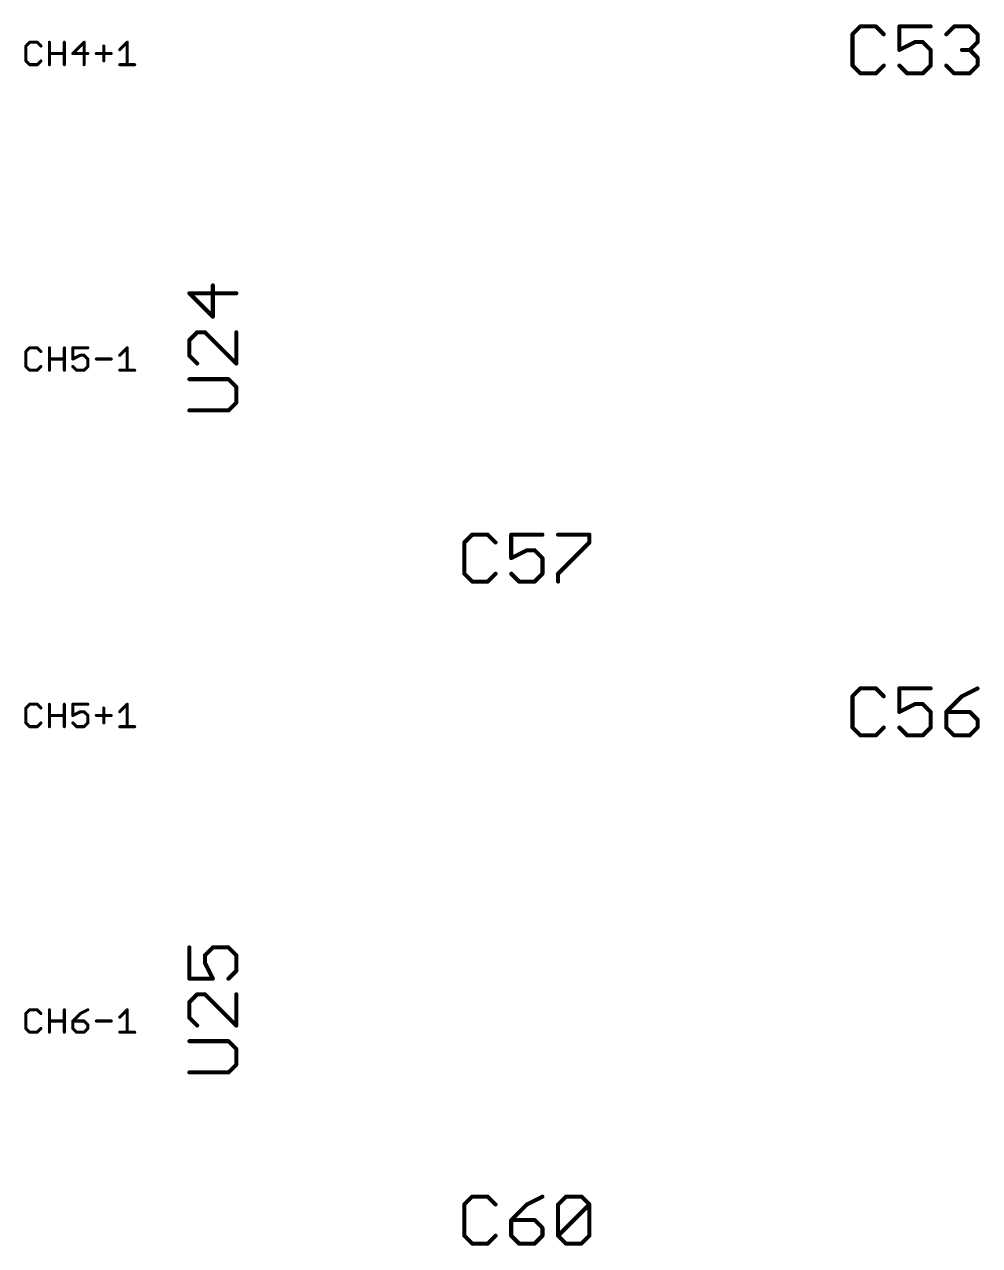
# Model space of a CAD drawing. Extents: x 0 to 11.2, y 0 to 11.2.
# Drawn here: x 8.546 to 9.484, y 2.756 to 3.955 of the extents above; entities that cross this region are included whole.
import ezdxf

# ---------------------------------------------------------------- set-up
doc = ezdxf.new("R2010")
doc.units = 0
doc.layers.add('25', color=253, linetype='CONTINUOUS')

msp = doc.modelspace()

# ---------------------------------------------------------------- linework, layer by layer
at = {"layer": '25'}
for points, const_width in [([(9.366673, 3.953039), (9.359, 3.945366)], 0.004), ([(9.359, 3.945366), (9.359, 3.914673)], 0.004), ([(9.38202, 3.953039), (9.366673, 3.953039)], 0.004), ([(9.389693, 3.945366), (9.38202, 3.953039)], 0.004), ([(9.435732, 3.953039), (9.405039, 3.953039)], 0.004), ([(9.405039, 3.953039), (9.405039, 3.93002)], 0.004), ([(9.451078, 3.945366), (9.458752, 3.953039)], 0.004), ([(9.458752, 3.953039), (9.474098, 3.953039)], 0.004), ([(9.474098, 3.953039), (9.481771, 3.945366)], 0.004), ([(9.481771, 3.945366), (9.481771, 3.937693)], 0.004), ([(8.55117, 3.937519), (8.5475, 3.933849)], 0.003), ([(8.5475, 3.933849), (8.5475, 3.91917)], 0.003), ([(8.558509, 3.937519), (8.55117, 3.937519)], 0.003), ([(8.562179, 3.933849), (8.558509, 3.937519)], 0.003), ([(8.57052, 3.9155), (8.57052, 3.937519)], 0.003), ([(8.585199, 3.937519), (8.585199, 3.9155)], 0.003), ([(8.604548, 3.937519), (8.593539, 3.926509)], 0.003), ([(8.604548, 3.9155), (8.604548, 3.937519)], 0.003), ([(8.623898, 3.933849), (8.623898, 3.91917)], 0.003), ([(8.639578, 3.930179), (8.646918, 3.937519)], 0.003), ([(8.646918, 3.937519), (8.646918, 3.9155)], 0.003), ([(9.405039, 3.93002), (9.420386, 3.937693)], 0.004), ([(9.420386, 3.937693), (9.428059, 3.937693)], 0.004), ([(9.428059, 3.937693), (9.435732, 3.93002)], 0.004), ([(9.481771, 3.937693), (9.474098, 3.93002)], 0.004), ([(8.57052, 3.926509), (8.585199, 3.926509)], 0.003), ([(8.593539, 3.926509), (8.608218, 3.926509)], 0.003), ([(8.616559, 3.926509), (8.631238, 3.926509)], 0.003), ([(9.435732, 3.93002), (9.435732, 3.914673)], 0.004), ([(9.474098, 3.93002), (9.466425, 3.93002)], 0.004), ([(9.474098, 3.93002), (9.481771, 3.922346)], 0.004), ([(9.481771, 3.922346), (9.481771, 3.914673)], 0.004), ([(8.5475, 3.91917), (8.55117, 3.9155)], 0.003), ([(8.55117, 3.9155), (8.558509, 3.9155)], 0.003), ([(8.558509, 3.9155), (8.562179, 3.91917)], 0.003), ([(8.639578, 3.9155), (8.654257, 3.9155)], 0.003), ([(9.359, 3.914673), (9.366673, 3.907)], 0.004), ([(9.366673, 3.907), (9.38202, 3.907)], 0.004), ([(9.38202, 3.907), (9.389693, 3.914673)], 0.004), ([(9.412712, 3.907), (9.405039, 3.914673)], 0.004), ([(9.428059, 3.907), (9.412712, 3.907)], 0.004), ([(9.435732, 3.914673), (9.428059, 3.907)], 0.004), ([(9.458752, 3.907), (9.451078, 3.914673)], 0.004), ([(9.474098, 3.907), (9.458752, 3.907)], 0.004), ([(9.481771, 3.914673), (9.474098, 3.907)], 0.004), ([(8.754, 3.691098), (8.707961, 3.691098)], 0.004), ([(8.707961, 3.691098), (8.73098, 3.668078)], 0.004), ([(8.73098, 3.668078), (8.73098, 3.698771)], 0.004), ([(8.715634, 3.652732), (8.707961, 3.645059)], 0.004), ([(8.707961, 3.645059), (8.707961, 3.629712)], 0.004), ([(8.723307, 3.652732), (8.715634, 3.652732)], 0.004), ([(8.754, 3.622039), (8.723307, 3.652732)], 0.004), ([(8.754, 3.652732), (8.754, 3.622039)], 0.004), ([(8.55117, 3.637519), (8.5475, 3.633849)], 0.003), ([(8.5475, 3.633849), (8.5475, 3.61917)], 0.003), ([(8.558509, 3.637519), (8.55117, 3.637519)], 0.003), ([(8.562179, 3.633849), (8.558509, 3.637519)], 0.003), ([(8.57052, 3.6155), (8.57052, 3.637519)], 0.003), ([(8.585199, 3.637519), (8.585199, 3.6155)], 0.003), ([(8.608218, 3.637519), (8.593539, 3.637519)], 0.003), ([(8.593539, 3.637519), (8.593539, 3.626509)], 0.003), ([(8.639578, 3.630179), (8.646918, 3.637519)], 0.003), ([(8.646918, 3.637519), (8.646918, 3.6155)], 0.003), ([(8.57052, 3.626509), (8.585199, 3.626509)], 0.003), ([(8.593539, 3.626509), (8.600879, 3.630179)], 0.003), ([(8.600879, 3.630179), (8.604548, 3.630179)], 0.003), ([(8.604548, 3.630179), (8.608218, 3.626509)], 0.003), ([(8.608218, 3.626509), (8.608218, 3.61917)], 0.003), ([(8.616559, 3.626509), (8.631238, 3.626509)], 0.003), ([(8.707961, 3.629712), (8.715634, 3.622039)], 0.004), ([(8.5475, 3.61917), (8.55117, 3.6155)], 0.003), ([(8.55117, 3.6155), (8.558509, 3.6155)], 0.003), ([(8.558509, 3.6155), (8.562179, 3.61917)], 0.003), ([(8.597209, 3.6155), (8.593539, 3.61917)], 0.003), ([(8.604548, 3.6155), (8.597209, 3.6155)], 0.003), ([(8.608218, 3.61917), (8.604548, 3.6155)], 0.003), ([(8.639578, 3.6155), (8.654257, 3.6155)], 0.003), ([(8.746327, 3.606693), (8.707961, 3.606693)], 0.004), ([(8.754, 3.59902), (8.746327, 3.606693)], 0.004), ([(8.754, 3.583673), (8.754, 3.59902)], 0.004), ([(8.746327, 3.576), (8.754, 3.583673)], 0.004), ([(8.707961, 3.576), (8.746327, 3.576)], 0.004), ([(8.985555, 3.454039), (8.977882, 3.446366)], 0.004), ([(9.000902, 3.454039), (8.985555, 3.454039)], 0.004), ([(9.008575, 3.446366), (9.000902, 3.454039)], 0.004), ([(9.054614, 3.454039), (9.023921, 3.454039)], 0.004), ([(9.023921, 3.454039), (9.023921, 3.43102)], 0.004), ([(9.069961, 3.454039), (9.100653, 3.454039)], 0.004), ([(9.100653, 3.454039), (9.100653, 3.446366)], 0.004), ([(8.977882, 3.446366), (8.977882, 3.415673)], 0.004), ([(9.100653, 3.446366), (9.069961, 3.415673)], 0.004), ([(9.023921, 3.43102), (9.039268, 3.438693)], 0.004), ([(9.039268, 3.438693), (9.046941, 3.438693)], 0.004), ([(9.046941, 3.438693), (9.054614, 3.43102)], 0.004), ([(9.054614, 3.43102), (9.054614, 3.415673)], 0.004), ([(8.977882, 3.415673), (8.985555, 3.408)], 0.004), ([(9.000902, 3.408), (9.008575, 3.415673)], 0.004), ([(9.031594, 3.408), (9.023921, 3.415673)], 0.004), ([(9.054614, 3.415673), (9.046941, 3.408)], 0.004), ([(9.069961, 3.415673), (9.069961, 3.408)], 0.004), ([(8.985555, 3.408), (9.000902, 3.408)], 0.004), ([(9.046941, 3.408), (9.031594, 3.408)], 0.004), ([(9.366673, 3.303039), (9.359, 3.295366)], 0.004), ([(9.359, 3.295366), (9.359, 3.264673)], 0.004), ([(9.38202, 3.303039), (9.366673, 3.303039)], 0.004), ([(9.389693, 3.295366), (9.38202, 3.303039)], 0.004), ([(9.435732, 3.303039), (9.405039, 3.303039)], 0.004), ([(9.405039, 3.303039), (9.405039, 3.28002)], 0.004), ([(9.466425, 3.295366), (9.451078, 3.28002)], 0.004), ([(9.481771, 3.303039), (9.466425, 3.295366)], 0.004), ([(8.55117, 3.287519), (8.5475, 3.283849)], 0.003), ([(8.558509, 3.287519), (8.55117, 3.287519)], 0.003), ([(8.562179, 3.283849), (8.558509, 3.287519)], 0.003), ([(8.57052, 3.2655), (8.57052, 3.287519)], 0.003), ([(8.585199, 3.287519), (8.585199, 3.2655)], 0.003), ([(8.608218, 3.287519), (8.593539, 3.287519)], 0.003), ([(8.593539, 3.287519), (8.593539, 3.276509)], 0.003), ([(8.639578, 3.280179), (8.646918, 3.287519)], 0.003), ([(8.646918, 3.287519), (8.646918, 3.2655)], 0.003), ([(9.405039, 3.28002), (9.420386, 3.287693)], 0.004), ([(9.420386, 3.287693), (9.428059, 3.287693)], 0.004), ([(9.428059, 3.287693), (9.435732, 3.28002)], 0.004), ([(8.5475, 3.283849), (8.5475, 3.26917)], 0.003), ([(8.57052, 3.276509), (8.585199, 3.276509)], 0.003), ([(8.593539, 3.276509), (8.600879, 3.280179)], 0.003), ([(8.600879, 3.280179), (8.604548, 3.280179)], 0.003), ([(8.604548, 3.280179), (8.608218, 3.276509)], 0.003), ([(8.608218, 3.276509), (8.608218, 3.26917)], 0.003), ([(8.616559, 3.276509), (8.631238, 3.276509)], 0.003), ([(8.623898, 3.283849), (8.623898, 3.26917)], 0.003), ([(9.435732, 3.28002), (9.435732, 3.264673)], 0.004), ([(9.451078, 3.28002), (9.451078, 3.264673)], 0.004), ([(9.474098, 3.28002), (9.451078, 3.28002)], 0.004), ([(9.481771, 3.272346), (9.474098, 3.28002)], 0.004), ([(9.481771, 3.264673), (9.481771, 3.272346)], 0.004), ([(8.5475, 3.26917), (8.55117, 3.2655)], 0.003), ([(8.55117, 3.2655), (8.558509, 3.2655)], 0.003), ([(8.558509, 3.2655), (8.562179, 3.26917)], 0.003), ([(8.597209, 3.2655), (8.593539, 3.26917)], 0.003), ([(8.604548, 3.2655), (8.597209, 3.2655)], 0.003), ([(8.608218, 3.26917), (8.604548, 3.2655)], 0.003), ([(8.639578, 3.2655), (8.654257, 3.2655)], 0.003), ([(9.359, 3.264673), (9.366673, 3.257)], 0.004), ([(9.38202, 3.257), (9.389693, 3.264673)], 0.004), ([(9.412712, 3.257), (9.405039, 3.264673)], 0.004), ([(9.435732, 3.264673), (9.428059, 3.257)], 0.004), ([(9.451078, 3.264673), (9.458752, 3.257)], 0.004), ([(9.474098, 3.257), (9.481771, 3.264673)], 0.004), ([(9.366673, 3.257), (9.38202, 3.257)], 0.004), ([(9.428059, 3.257), (9.412712, 3.257)], 0.004), ([(9.458752, 3.257), (9.474098, 3.257)], 0.004), ([(8.707961, 3.048771), (8.707961, 3.018078)], 0.004), ([(8.723307, 3.041098), (8.73098, 3.048771)], 0.004), ([(8.73098, 3.048771), (8.746327, 3.048771)], 0.004), ([(8.746327, 3.048771), (8.754, 3.041098)], 0.004), ([(8.723307, 3.033425), (8.723307, 3.041098)], 0.004), ([(8.73098, 3.018078), (8.723307, 3.033425)], 0.004), ([(8.754, 3.041098), (8.754, 3.025752)], 0.004), ([(8.754, 3.025752), (8.746327, 3.018078)], 0.004), ([(8.707961, 3.018078), (8.73098, 3.018078)], 0.004), ([(8.715634, 3.002732), (8.707961, 2.995059)], 0.004), ([(8.723307, 3.002732), (8.715634, 3.002732)], 0.004), ([(8.754, 2.972039), (8.723307, 3.002732)], 0.004), ([(8.754, 3.002732), (8.754, 2.972039)], 0.004), ([(8.55117, 2.987519), (8.5475, 2.983849)], 0.003), ([(8.558509, 2.987519), (8.55117, 2.987519)], 0.003), ([(8.562179, 2.983849), (8.558509, 2.987519)], 0.003), ([(8.57052, 2.9655), (8.57052, 2.987519)], 0.003), ([(8.585199, 2.987519), (8.585199, 2.9655)], 0.003), ([(8.608218, 2.987519), (8.600879, 2.983849)], 0.003), ([(8.639578, 2.980179), (8.646918, 2.987519)], 0.003), ([(8.646918, 2.987519), (8.646918, 2.9655)], 0.003), ([(8.707961, 2.995059), (8.707961, 2.979712)], 0.004), ([(8.5475, 2.983849), (8.5475, 2.96917)], 0.003), ([(8.57052, 2.976509), (8.585199, 2.976509)], 0.003), ([(8.600879, 2.983849), (8.593539, 2.976509)], 0.003), ([(8.593539, 2.976509), (8.593539, 2.96917)], 0.003), ([(8.604548, 2.976509), (8.593539, 2.976509)], 0.003), ([(8.608218, 2.97284), (8.604548, 2.976509)], 0.003), ([(8.608218, 2.96917), (8.608218, 2.97284)], 0.003), ([(8.616559, 2.976509), (8.631238, 2.976509)], 0.003), ([(8.707961, 2.979712), (8.715634, 2.972039)], 0.004), ([(8.5475, 2.96917), (8.55117, 2.9655)], 0.003), ([(8.55117, 2.9655), (8.558509, 2.9655)], 0.003), ([(8.558509, 2.9655), (8.562179, 2.96917)], 0.003), ([(8.593539, 2.96917), (8.597209, 2.9655)], 0.003), ([(8.597209, 2.9655), (8.604548, 2.9655)], 0.003), ([(8.604548, 2.9655), (8.608218, 2.96917)], 0.003), ([(8.639578, 2.9655), (8.654257, 2.9655)], 0.003), ([(8.746327, 2.956693), (8.707961, 2.956693)], 0.004), ([(8.754, 2.94902), (8.746327, 2.956693)], 0.004), ([(8.754, 2.933673), (8.754, 2.94902)], 0.004), ([(8.707961, 2.926), (8.746327, 2.926)], 0.004), ([(8.746327, 2.926), (8.754, 2.933673)], 0.004), ([(8.985555, 2.804039), (8.977882, 2.796366)], 0.004), ([(9.000902, 2.804039), (8.985555, 2.804039)], 0.004), ([(9.008575, 2.796366), (9.000902, 2.804039)], 0.004), ([(9.054614, 2.804039), (9.039268, 2.796366)], 0.004), ([(9.069961, 2.796366), (9.077634, 2.804039)], 0.004), ([(9.077634, 2.804039), (9.09298, 2.804039)], 0.004), ([(9.09298, 2.804039), (9.100653, 2.796366)], 0.004), ([(8.977882, 2.796366), (8.977882, 2.765673)], 0.004), ([(9.039268, 2.796366), (9.023921, 2.78102)], 0.004), ([(9.069961, 2.765673), (9.069961, 2.796366)], 0.004), ([(9.069961, 2.765673), (9.100653, 2.796366)], 0.004), ([(9.100653, 2.796366), (9.100653, 2.765673)], 0.004), ([(9.023921, 2.78102), (9.023921, 2.765673)], 0.004), ([(9.046941, 2.78102), (9.023921, 2.78102)], 0.004), ([(9.054614, 2.773346), (9.046941, 2.78102)], 0.004), ([(9.054614, 2.765673), (9.054614, 2.773346)], 0.004), ([(8.977882, 2.765673), (8.985555, 2.758)], 0.004), ([(8.985555, 2.758), (9.000902, 2.758)], 0.004), ([(9.000902, 2.758), (9.008575, 2.765673)], 0.004), ([(9.023921, 2.765673), (9.031594, 2.758)], 0.004), ([(9.031594, 2.758), (9.046941, 2.758)], 0.004), ([(9.046941, 2.758), (9.054614, 2.765673)], 0.004), ([(9.077634, 2.758), (9.069961, 2.765673)], 0.004), ([(9.09298, 2.758), (9.077634, 2.758)], 0.004), ([(9.100653, 2.765673), (9.09298, 2.758)], 0.004)]:
    msp.add_lwpolyline(points, dxfattribs=dict(at, const_width=const_width))
for points, const_width in [([(9.36, 3.945366, 1), (9.358, 3.945366)], 0.002), ([(9.358293, 3.946073, 1), (9.359707, 3.944659)], 0.002), ([(9.366673, 3.954039, 1), (9.366673, 3.952039)], 0.002), ([(9.36738, 3.952332, 1), (9.365966, 3.953746)], 0.002), ([(9.382727, 3.953746, 1), (9.381312, 3.952332)], 0.002), ([(9.38202, 3.952039, 1), (9.38202, 3.954039)], 0.002), ([(9.388986, 3.944659, 1), (9.3904, 3.946073)], 0.002), ([(9.405039, 3.954039, 1), (9.405039, 3.952039)], 0.002), ([(9.406039, 3.953039, 1), (9.404039, 3.953039)], 0.002), ([(9.435732, 3.952039, 1), (9.435732, 3.954039)], 0.002), ([(9.450371, 3.946073, 1), (9.451786, 3.944659)], 0.002), ([(9.458752, 3.954039, 1), (9.458752, 3.952039)], 0.002), ([(9.459459, 3.952332, 1), (9.458044, 3.953746)], 0.002), ([(9.474805, 3.953746, 1), (9.473391, 3.952332)], 0.002), ([(9.474098, 3.952039, 1), (9.474098, 3.954039)], 0.002), ([(9.482771, 3.945366, 1), (9.480771, 3.945366)], 0.002), ([(9.481064, 3.944659, 1), (9.482478, 3.946073)], 0.002), ([(8.54825, 3.933849, 1), (8.54675, 3.933849)], 0.0015), ([(8.54697, 3.934379, 1), (8.54803, 3.933319)], 0.0015), ([(8.55117, 3.938269, 1), (8.55117, 3.936769)], 0.0015), ([(8.5517, 3.936988, 1), (8.550639, 3.938049)], 0.0015), ([(8.55904, 3.938049, 1), (8.557979, 3.936988)], 0.0015), ([(8.558509, 3.936769, 1), (8.558509, 3.938269)], 0.0015), ([(8.561649, 3.933319, 1), (8.562709, 3.934379)], 0.0015), ([(8.57127, 3.937519, 1), (8.56977, 3.937519)], 0.0015), ([(8.585949, 3.937519, 1), (8.584449, 3.937519)], 0.0015), ([(8.605298, 3.937519, 1), (8.603798, 3.937519)], 0.0015), ([(8.605079, 3.936988, 1), (8.604018, 3.938049)], 0.0015), ([(8.624648, 3.933849, 1), (8.623148, 3.933849)], 0.0015), ([(8.647668, 3.937519, 1), (8.646168, 3.937519)], 0.0015), ([(8.647448, 3.936988, 1), (8.646387, 3.938049)], 0.0015), ([(9.420386, 3.938693, 1), (9.420386, 3.936693)], 0.002), ([(9.420833, 3.936798, 1), (9.419938, 3.938587)], 0.002), ([(9.428766, 3.9384, 1), (9.427352, 3.936986)], 0.002), ([(9.428059, 3.936693, 1), (9.428059, 3.938693)], 0.002), ([(9.480771, 3.937693, 1), (9.482771, 3.937693)], 0.002), ([(9.482478, 3.936986, 1), (9.481064, 3.9384)], 0.002), ([(8.57052, 3.927259, 1), (8.57052, 3.925759)], 0.0015), ([(8.585199, 3.925759, 1), (8.585199, 3.927259)], 0.0015), ([(8.593539, 3.927259, 1), (8.593539, 3.925759)], 0.0015), ([(8.593009, 3.92704, 1), (8.594069, 3.925979)], 0.0015), ([(8.608218, 3.925759, 1), (8.608218, 3.927259)], 0.0015), ([(8.616559, 3.927259, 1), (8.616559, 3.925759)], 0.0015), ([(8.631238, 3.925759, 1), (8.631238, 3.927259)], 0.0015), ([(8.639048, 3.930709, 1), (8.640109, 3.929649)], 0.0015), ([(9.404592, 3.930914, 1), (9.405486, 3.929125)], 0.002), ([(9.404039, 3.93002, 1), (9.406039, 3.93002)], 0.002), ([(9.436732, 3.93002, 1), (9.434732, 3.93002)], 0.002), ([(9.435025, 3.929312, 1), (9.436439, 3.930727)], 0.002), ([(9.466425, 3.93102, 1), (9.466425, 3.92902)], 0.002), ([(9.474805, 3.930727, 1), (9.473391, 3.929312)], 0.002), ([(9.473391, 3.930727, 1), (9.474805, 3.929312)], 0.002), ([(9.474098, 3.92902, 1), (9.474098, 3.93102)], 0.002), ([(9.482771, 3.922346, 1), (9.480771, 3.922346)], 0.002), ([(9.481064, 3.921639, 1), (9.482478, 3.923053)], 0.002), ([(8.54803, 3.9197, 1), (8.54697, 3.918639)], 0.0015), ([(8.54675, 3.91917, 1), (8.54825, 3.91917)], 0.0015), ([(8.55117, 3.91625, 1), (8.55117, 3.91475)], 0.0015), ([(8.550639, 3.91497, 1), (8.5517, 3.91603)], 0.0015), ([(8.557979, 3.91603, 1), (8.55904, 3.91497)], 0.0015), ([(8.558509, 3.91475, 1), (8.558509, 3.91625)], 0.0015), ([(8.562709, 3.918639, 1), (8.561649, 3.9197)], 0.0015), ([(8.56977, 3.9155, 1), (8.57127, 3.9155)], 0.0015), ([(8.584449, 3.9155, 1), (8.585949, 3.9155)], 0.0015), ([(8.603798, 3.9155, 1), (8.605298, 3.9155)], 0.0015), ([(8.623148, 3.91917, 1), (8.624648, 3.91917)], 0.0015), ([(8.639578, 3.91625, 1), (8.639578, 3.91475)], 0.0015), ([(8.646168, 3.9155, 1), (8.647668, 3.9155)], 0.0015), ([(8.654257, 3.91475, 1), (8.654257, 3.91625)], 0.0015), ([(9.359707, 3.91538, 1), (9.358293, 3.913966)], 0.002), ([(9.358, 3.914673, 1), (9.36, 3.914673)], 0.002), ([(9.366673, 3.908, 1), (9.366673, 3.906)], 0.002), ([(9.38202, 3.906, 1), (9.38202, 3.908)], 0.002), ([(9.3904, 3.913966, 1), (9.388986, 3.91538)], 0.002), ([(9.405746, 3.91538, 1), (9.404332, 3.913966)], 0.002), ([(9.412712, 3.908, 1), (9.412712, 3.906)], 0.002), ([(9.428059, 3.906, 1), (9.428059, 3.908)], 0.002), ([(9.434732, 3.914673, 1), (9.436732, 3.914673)], 0.002), ([(9.436439, 3.913966, 1), (9.435025, 3.91538)], 0.002), ([(9.451786, 3.91538, 1), (9.450371, 3.913966)], 0.002), ([(9.458752, 3.908, 1), (9.458752, 3.906)], 0.002), ([(9.474098, 3.906, 1), (9.474098, 3.908)], 0.002), ([(9.480771, 3.914673, 1), (9.482771, 3.914673)], 0.002), ([(9.482478, 3.913966, 1), (9.481064, 3.91538)], 0.002), ([(9.365966, 3.906293, 1), (9.36738, 3.907707)], 0.002), ([(9.381312, 3.907707, 1), (9.382727, 3.906293)], 0.002), ([(9.412005, 3.906293, 1), (9.413419, 3.907707)], 0.002), ([(9.427352, 3.907707, 1), (9.428766, 3.906293)], 0.002), ([(9.458044, 3.906293, 1), (9.459459, 3.907707)], 0.002), ([(9.473391, 3.907707, 1), (9.474805, 3.906293)], 0.002), ([(8.707961, 3.692098, 1), (8.707961, 3.690098)], 0.002), ([(8.708668, 3.691805, 1), (8.707254, 3.690391)], 0.002), ([(8.73198, 3.698771, 1), (8.72998, 3.698771)], 0.002), ([(8.754, 3.690098, 1), (8.754, 3.692098)], 0.002), ([(8.72998, 3.668078, 1), (8.73198, 3.668078)], 0.002), ([(8.730273, 3.667371, 1), (8.731688, 3.668786)], 0.002), ([(8.708961, 3.645059, 1), (8.706961, 3.645059)], 0.002), ([(8.707254, 3.645766, 1), (8.708668, 3.644352)], 0.002), ([(8.715634, 3.653732, 1), (8.715634, 3.651732)], 0.002), ([(8.716341, 3.652025, 1), (8.714927, 3.653439)], 0.002), ([(8.724014, 3.653439, 1), (8.7226, 3.652025)], 0.002), ([(8.723307, 3.651732, 1), (8.723307, 3.653732)], 0.002), ([(8.755, 3.652732, 1), (8.753, 3.652732)], 0.002), ([(8.54825, 3.633849, 1), (8.54675, 3.633849)], 0.0015), ([(8.54697, 3.634379, 1), (8.54803, 3.633319)], 0.0015), ([(8.55117, 3.638269, 1), (8.55117, 3.636769)], 0.0015), ([(8.5517, 3.636988, 1), (8.550639, 3.638049)], 0.0015), ([(8.55904, 3.638049, 1), (8.557979, 3.636988)], 0.0015), ([(8.558509, 3.636769, 1), (8.558509, 3.638269)], 0.0015), ([(8.561649, 3.633319, 1), (8.562709, 3.634379)], 0.0015), ([(8.57127, 3.637519, 1), (8.56977, 3.637519)], 0.0015), ([(8.585949, 3.637519, 1), (8.584449, 3.637519)], 0.0015), ([(8.593539, 3.638269, 1), (8.593539, 3.636769)], 0.0015), ([(8.594289, 3.637519, 1), (8.592789, 3.637519)], 0.0015), ([(8.608218, 3.636769, 1), (8.608218, 3.638269)], 0.0015), ([(8.647668, 3.637519, 1), (8.646168, 3.637519)], 0.0015), ([(8.647448, 3.636988, 1), (8.646387, 3.638049)], 0.0015), ([(8.57052, 3.627259, 1), (8.57052, 3.625759)], 0.0015), ([(8.585199, 3.625759, 1), (8.585199, 3.627259)], 0.0015), ([(8.592789, 3.626509, 1), (8.594289, 3.626509)], 0.0015), ([(8.593204, 3.62718, 1), (8.593875, 3.625839)], 0.0015), ([(8.600879, 3.630929, 1), (8.600879, 3.629429)], 0.0015), ([(8.601214, 3.629508, 1), (8.600543, 3.63085)], 0.0015), ([(8.605079, 3.630709, 1), (8.604018, 3.629649)], 0.0015), ([(8.604548, 3.629429, 1), (8.604548, 3.630929)], 0.0015), ([(8.608968, 3.626509, 1), (8.607468, 3.626509)], 0.0015), ([(8.607688, 3.625979, 1), (8.608749, 3.62704)], 0.0015), ([(8.616559, 3.627259, 1), (8.616559, 3.625759)], 0.0015), ([(8.631238, 3.625759, 1), (8.631238, 3.627259)], 0.0015), ([(8.639048, 3.630709, 1), (8.640109, 3.629649)], 0.0015), ([(8.708668, 3.630419, 1), (8.707254, 3.629005)], 0.002), ([(8.706961, 3.629712, 1), (8.708961, 3.629712)], 0.002), ([(8.714927, 3.621332, 1), (8.716341, 3.622746)], 0.002), ([(8.753, 3.622039, 1), (8.755, 3.622039)], 0.002), ([(8.753293, 3.621332, 1), (8.754707, 3.622746)], 0.002), ([(8.54803, 3.6197, 1), (8.54697, 3.618639)], 0.0015), ([(8.54675, 3.61917, 1), (8.54825, 3.61917)], 0.0015), ([(8.55117, 3.61625, 1), (8.55117, 3.61475)], 0.0015), ([(8.550639, 3.61497, 1), (8.5517, 3.61603)], 0.0015), ([(8.557979, 3.61603, 1), (8.55904, 3.61497)], 0.0015), ([(8.558509, 3.61475, 1), (8.558509, 3.61625)], 0.0015), ([(8.562709, 3.618639, 1), (8.561649, 3.6197)], 0.0015), ([(8.56977, 3.6155, 1), (8.57127, 3.6155)], 0.0015), ([(8.584449, 3.6155, 1), (8.585949, 3.6155)], 0.0015), ([(8.594069, 3.6197, 1), (8.593009, 3.618639)], 0.0015), ([(8.597209, 3.61625, 1), (8.597209, 3.61475)], 0.0015), ([(8.596679, 3.61497, 1), (8.597739, 3.61603)], 0.0015), ([(8.604018, 3.61603, 1), (8.605079, 3.61497)], 0.0015), ([(8.604548, 3.61475, 1), (8.604548, 3.61625)], 0.0015), ([(8.607468, 3.61917, 1), (8.608968, 3.61917)], 0.0015), ([(8.608749, 3.618639, 1), (8.607688, 3.6197)], 0.0015), ([(8.639578, 3.61625, 1), (8.639578, 3.61475)], 0.0015), ([(8.646168, 3.6155, 1), (8.647668, 3.6155)], 0.0015), ([(8.654257, 3.61475, 1), (8.654257, 3.61625)], 0.0015), ([(8.707961, 3.607693, 1), (8.707961, 3.605693)], 0.002), ([(8.747034, 3.6074, 1), (8.74562, 3.605986)], 0.002), ([(8.746327, 3.605693, 1), (8.746327, 3.607693)], 0.002), ([(8.755, 3.59902, 1), (8.753, 3.59902)], 0.002), ([(8.753293, 3.598312, 1), (8.754707, 3.599727)], 0.002), ([(8.754707, 3.582966, 1), (8.753293, 3.58438)], 0.002), ([(8.707961, 3.577, 1), (8.707961, 3.575)], 0.002), ([(8.74562, 3.576707, 1), (8.747034, 3.575293)], 0.002), ([(8.746327, 3.575, 1), (8.746327, 3.577)], 0.002), ([(8.753, 3.583673, 1), (8.755, 3.583673)], 0.002), ([(8.985555, 3.455039, 1), (8.985555, 3.453039)], 0.002), ([(8.986262, 3.453332, 1), (8.984848, 3.454746)], 0.002), ([(9.001609, 3.454746, 1), (9.000194, 3.453332)], 0.002), ([(9.000902, 3.453039, 1), (9.000902, 3.455039)], 0.002), ([(9.023921, 3.455039, 1), (9.023921, 3.453039)], 0.002), ([(9.024921, 3.454039, 1), (9.022921, 3.454039)], 0.002), ([(9.054614, 3.453039, 1), (9.054614, 3.455039)], 0.002), ([(9.069961, 3.455039, 1), (9.069961, 3.453039)], 0.002), ([(9.101653, 3.454039, 1), (9.099653, 3.454039)], 0.002), ([(9.100653, 3.453039, 1), (9.100653, 3.455039)], 0.002), ([(8.978882, 3.446366, 1), (8.976882, 3.446366)], 0.002), ([(8.977175, 3.447073, 1), (8.978589, 3.445659)], 0.002), ([(9.007868, 3.445659, 1), (9.009282, 3.447073)], 0.002), ([(9.099653, 3.446366, 1), (9.101653, 3.446366)], 0.002), ([(9.10136, 3.445659, 1), (9.099946, 3.447073)], 0.002), ([(9.023474, 3.431914, 1), (9.024368, 3.430125)], 0.002), ([(9.022921, 3.43102, 1), (9.024921, 3.43102)], 0.002), ([(9.039268, 3.439693, 1), (9.039268, 3.437693)], 0.002), ([(9.039715, 3.437798, 1), (9.03882, 3.439587)], 0.002), ([(9.047648, 3.4394, 1), (9.046234, 3.437986)], 0.002), ([(9.046941, 3.437693, 1), (9.046941, 3.439693)], 0.002), ([(9.055614, 3.43102, 1), (9.053614, 3.43102)], 0.002), ([(9.053907, 3.430312, 1), (9.055321, 3.431727)], 0.002), ([(8.978589, 3.41638, 1), (8.977175, 3.414966)], 0.002), ([(9.009282, 3.414966, 1), (9.007868, 3.41638)], 0.002), ([(9.024628, 3.41638, 1), (9.023214, 3.414966)], 0.002), ([(9.055321, 3.414966, 1), (9.053907, 3.41638)], 0.002), ([(9.069253, 3.41638, 1), (9.070668, 3.414966)], 0.002), ([(9.070961, 3.415673, 1), (9.068961, 3.415673)], 0.002), ([(8.976882, 3.415673, 1), (8.978882, 3.415673)], 0.002), ([(8.985555, 3.409, 1), (8.985555, 3.407)], 0.002), ([(8.984848, 3.407293, 1), (8.986262, 3.408707)], 0.002), ([(9.000194, 3.408707, 1), (9.001609, 3.407293)], 0.002), ([(9.000902, 3.407, 1), (9.000902, 3.409)], 0.002), ([(9.031594, 3.409, 1), (9.031594, 3.407)], 0.002), ([(9.030887, 3.407293, 1), (9.032301, 3.408707)], 0.002), ([(9.046234, 3.408707, 1), (9.047648, 3.407293)], 0.002), ([(9.046941, 3.407, 1), (9.046941, 3.409)], 0.002), ([(9.053614, 3.415673, 1), (9.055614, 3.415673)], 0.002), ([(9.068961, 3.408, 1), (9.070961, 3.408)], 0.002), ([(9.36, 3.295366, 1), (9.358, 3.295366)], 0.002), ([(9.366673, 3.304039, 1), (9.366673, 3.302039)], 0.002), ([(9.36738, 3.302332, 1), (9.365966, 3.303746)], 0.002), ([(9.382727, 3.303746, 1), (9.381312, 3.302332)], 0.002), ([(9.38202, 3.302039, 1), (9.38202, 3.304039)], 0.002), ([(9.405039, 3.304039, 1), (9.405039, 3.302039)], 0.002), ([(9.406039, 3.303039, 1), (9.404039, 3.303039)], 0.002), ([(9.435732, 3.302039, 1), (9.435732, 3.304039)], 0.002), ([(9.467132, 3.294659, 1), (9.465718, 3.296073)], 0.002), ([(9.482218, 3.302145, 1), (9.481324, 3.303934)], 0.002), ([(8.55117, 3.288269, 1), (8.55117, 3.286769)], 0.0015), ([(8.5517, 3.286988, 1), (8.550639, 3.288049)], 0.0015), ([(8.55904, 3.288049, 1), (8.557979, 3.286988)], 0.0015), ([(8.558509, 3.286769, 1), (8.558509, 3.288269)], 0.0015), ([(8.57127, 3.287519, 1), (8.56977, 3.287519)], 0.0015), ([(8.585949, 3.287519, 1), (8.584449, 3.287519)], 0.0015), ([(8.593539, 3.288269, 1), (8.593539, 3.286769)], 0.0015), ([(8.594289, 3.287519, 1), (8.592789, 3.287519)], 0.0015), ([(8.608218, 3.286769, 1), (8.608218, 3.288269)], 0.0015), ([(8.647668, 3.287519, 1), (8.646168, 3.287519)], 0.0015), ([(8.647448, 3.286988, 1), (8.646387, 3.288049)], 0.0015), ([(9.358293, 3.296073, 1), (9.359707, 3.294659)], 0.002), ([(9.388986, 3.294659, 1), (9.3904, 3.296073)], 0.002), ([(9.420386, 3.288693, 1), (9.420386, 3.286693)], 0.002), ([(9.420833, 3.286798, 1), (9.419938, 3.288587)], 0.002), ([(9.428766, 3.2884, 1), (9.427352, 3.286986)], 0.002), ([(9.428059, 3.286693, 1), (9.428059, 3.288693)], 0.002), ([(9.465978, 3.29626, 1), (9.466872, 3.294472)], 0.002), ([(8.54825, 3.283849, 1), (8.54675, 3.283849)], 0.0015), ([(8.54697, 3.284379, 1), (8.54803, 3.283319)], 0.0015), ([(8.561649, 3.283319, 1), (8.562709, 3.284379)], 0.0015), ([(8.57052, 3.277259, 1), (8.57052, 3.275759)], 0.0015), ([(8.585199, 3.275759, 1), (8.585199, 3.277259)], 0.0015), ([(8.592789, 3.276509, 1), (8.594289, 3.276509)], 0.0015), ([(8.593204, 3.27718, 1), (8.593875, 3.275839)], 0.0015), ([(8.600879, 3.280929, 1), (8.600879, 3.279429)], 0.0015), ([(8.601214, 3.279508, 1), (8.600543, 3.28085)], 0.0015), ([(8.605079, 3.280709, 1), (8.604018, 3.279649)], 0.0015), ([(8.604548, 3.279429, 1), (8.604548, 3.280929)], 0.0015), ([(8.608968, 3.276509, 1), (8.607468, 3.276509)], 0.0015), ([(8.607688, 3.275979, 1), (8.608749, 3.27704)], 0.0015), ([(8.616559, 3.277259, 1), (8.616559, 3.275759)], 0.0015), ([(8.624648, 3.283849, 1), (8.623148, 3.283849)], 0.0015), ([(8.631238, 3.275759, 1), (8.631238, 3.277259)], 0.0015), ([(8.639048, 3.280709, 1), (8.640109, 3.279649)], 0.0015), ([(9.404592, 3.280914, 1), (9.405486, 3.279125)], 0.002), ([(9.404039, 3.28002, 1), (9.406039, 3.28002)], 0.002), ([(9.436732, 3.28002, 1), (9.434732, 3.28002)], 0.002), ([(9.435025, 3.279312, 1), (9.436439, 3.280727)], 0.002), ([(9.452078, 3.28002, 1), (9.450078, 3.28002)], 0.002), ([(9.451078, 3.28102, 1), (9.451078, 3.27902)], 0.002), ([(9.450371, 3.280727, 1), (9.451786, 3.279312)], 0.002), ([(9.474805, 3.280727, 1), (9.473391, 3.279312)], 0.002), ([(9.474098, 3.27902, 1), (9.474098, 3.28102)], 0.002), ([(9.482771, 3.272346, 1), (9.480771, 3.272346)], 0.002), ([(9.481064, 3.271639, 1), (9.482478, 3.273053)], 0.002), ([(8.54803, 3.2697, 1), (8.54697, 3.268639)], 0.0015), ([(8.54675, 3.26917, 1), (8.54825, 3.26917)], 0.0015), ([(8.55117, 3.26625, 1), (8.55117, 3.26475)], 0.0015), ([(8.550639, 3.26497, 1), (8.5517, 3.26603)], 0.0015), ([(8.557979, 3.26603, 1), (8.55904, 3.26497)], 0.0015), ([(8.558509, 3.26475, 1), (8.558509, 3.26625)], 0.0015), ([(8.562709, 3.268639, 1), (8.561649, 3.2697)], 0.0015), ([(8.56977, 3.2655, 1), (8.57127, 3.2655)], 0.0015), ([(8.584449, 3.2655, 1), (8.585949, 3.2655)], 0.0015), ([(8.594069, 3.2697, 1), (8.593009, 3.268639)], 0.0015), ([(8.597209, 3.26625, 1), (8.597209, 3.26475)], 0.0015), ([(8.596679, 3.26497, 1), (8.597739, 3.26603)], 0.0015), ([(8.604018, 3.26603, 1), (8.605079, 3.26497)], 0.0015), ([(8.604548, 3.26475, 1), (8.604548, 3.26625)], 0.0015), ([(8.607468, 3.26917, 1), (8.608968, 3.26917)], 0.0015), ([(8.608749, 3.268639, 1), (8.607688, 3.2697)], 0.0015), ([(8.623148, 3.26917, 1), (8.624648, 3.26917)], 0.0015), ([(8.639578, 3.26625, 1), (8.639578, 3.26475)], 0.0015), ([(8.646168, 3.2655, 1), (8.647668, 3.2655)], 0.0015), ([(8.654257, 3.26475, 1), (8.654257, 3.26625)], 0.0015), ([(9.359707, 3.26538, 1), (9.358293, 3.263966)], 0.002), ([(9.358, 3.264673, 1), (9.36, 3.264673)], 0.002), ([(9.3904, 3.263966, 1), (9.388986, 3.26538)], 0.002), ([(9.405746, 3.26538, 1), (9.404332, 3.263966)], 0.002), ([(9.434732, 3.264673, 1), (9.436732, 3.264673)], 0.002), ([(9.436439, 3.263966, 1), (9.435025, 3.26538)], 0.002), ([(9.451786, 3.26538, 1), (9.450371, 3.263966)], 0.002), ([(9.450078, 3.264673, 1), (9.452078, 3.264673)], 0.002), ([(9.480771, 3.264673, 1), (9.482771, 3.264673)], 0.002), ([(9.482478, 3.263966, 1), (9.481064, 3.26538)], 0.002), ([(9.366673, 3.258, 1), (9.366673, 3.256)], 0.002), ([(9.365966, 3.256293, 1), (9.36738, 3.257707)], 0.002), ([(9.381312, 3.257707, 1), (9.382727, 3.256293)], 0.002), ([(9.38202, 3.256, 1), (9.38202, 3.258)], 0.002), ([(9.412712, 3.258, 1), (9.412712, 3.256)], 0.002), ([(9.412005, 3.256293, 1), (9.413419, 3.257707)], 0.002), ([(9.427352, 3.257707, 1), (9.428766, 3.256293)], 0.002), ([(9.428059, 3.256, 1), (9.428059, 3.258)], 0.002), ([(9.458752, 3.258, 1), (9.458752, 3.256)], 0.002), ([(9.458044, 3.256293, 1), (9.459459, 3.257707)], 0.002), ([(9.473391, 3.257707, 1), (9.474805, 3.256293)], 0.002), ([(9.474098, 3.256, 1), (9.474098, 3.258)], 0.002), ([(8.708961, 3.048771, 1), (8.706961, 3.048771)], 0.002), ([(8.73098, 3.049771, 1), (8.73098, 3.047771)], 0.002), ([(8.731688, 3.048064, 1), (8.730273, 3.049478)], 0.002), ([(8.747034, 3.049478, 1), (8.74562, 3.048064)], 0.002), ([(8.746327, 3.047771, 1), (8.746327, 3.049771)], 0.002), ([(8.724307, 3.041098, 1), (8.722307, 3.041098)], 0.002), ([(8.7226, 3.041805, 1), (8.724014, 3.040391)], 0.002), ([(8.722307, 3.033425, 1), (8.724307, 3.033425)], 0.002), ([(8.724202, 3.033872, 1), (8.722413, 3.032978)], 0.002), ([(8.755, 3.041098, 1), (8.753, 3.041098)], 0.002), ([(8.753293, 3.040391, 1), (8.754707, 3.041805)], 0.002), ([(8.753, 3.025752, 1), (8.755, 3.025752)], 0.002), ([(8.754707, 3.025044, 1), (8.753293, 3.026459)], 0.002), ([(8.707961, 3.019078, 1), (8.707961, 3.017078)], 0.002), ([(8.706961, 3.018078, 1), (8.708961, 3.018078)], 0.002), ([(8.730086, 3.017631, 1), (8.731875, 3.018526)], 0.002), ([(8.73098, 3.017078, 1), (8.73098, 3.019078)], 0.002), ([(8.74562, 3.018786, 1), (8.747034, 3.017371)], 0.002), ([(8.715634, 3.003732, 1), (8.715634, 3.001732)], 0.002), ([(8.716341, 3.002025, 1), (8.714927, 3.003439)], 0.002), ([(8.724014, 3.003439, 1), (8.7226, 3.002025)], 0.002), ([(8.723307, 3.001732, 1), (8.723307, 3.003732)], 0.002), ([(8.755, 3.002732, 1), (8.753, 3.002732)], 0.002), ([(8.55117, 2.988269, 1), (8.55117, 2.986769)], 0.0015), ([(8.5517, 2.986988, 1), (8.550639, 2.988049)], 0.0015), ([(8.55904, 2.988049, 1), (8.557979, 2.986988)], 0.0015), ([(8.558509, 2.986769, 1), (8.558509, 2.988269)], 0.0015), ([(8.57127, 2.987519, 1), (8.56977, 2.987519)], 0.0015), ([(8.585949, 2.987519, 1), (8.584449, 2.987519)], 0.0015), ([(8.608554, 2.986848, 1), (8.607883, 2.98819)], 0.0015), ([(8.647668, 2.987519, 1), (8.646168, 2.987519)], 0.0015), ([(8.647448, 2.986988, 1), (8.646387, 2.988049)], 0.0015), ([(8.708961, 2.995059, 1), (8.706961, 2.995059)], 0.002), ([(8.707254, 2.995766, 1), (8.708668, 2.994352)], 0.002), ([(8.54825, 2.983849, 1), (8.54675, 2.983849)], 0.0015), ([(8.54697, 2.984379, 1), (8.54803, 2.983319)], 0.0015), ([(8.561649, 2.983319, 1), (8.562709, 2.984379)], 0.0015), ([(8.57052, 2.977259, 1), (8.57052, 2.975759)], 0.0015), ([(8.585199, 2.975759, 1), (8.585199, 2.977259)], 0.0015), ([(8.594289, 2.976509, 1), (8.592789, 2.976509)], 0.0015), ([(8.593539, 2.977259, 1), (8.593539, 2.975759)], 0.0015), ([(8.593009, 2.97704, 1), (8.594069, 2.975979)], 0.0015), ([(8.600543, 2.98452, 1), (8.601214, 2.983178)], 0.0015), ([(8.601409, 2.983319, 1), (8.600348, 2.984379)], 0.0015), ([(8.605079, 2.97704, 1), (8.604018, 2.975979)], 0.0015), ([(8.604548, 2.975759, 1), (8.604548, 2.977259)], 0.0015), ([(8.608968, 2.97284, 1), (8.607468, 2.97284)], 0.0015), ([(8.607688, 2.972309, 1), (8.608749, 2.97337)], 0.0015), ([(8.616559, 2.977259, 1), (8.616559, 2.975759)], 0.0015), ([(8.631238, 2.975759, 1), (8.631238, 2.977259)], 0.0015), ([(8.639048, 2.980709, 1), (8.640109, 2.979649)], 0.0015), ([(8.708668, 2.980419, 1), (8.707254, 2.979005)], 0.002), ([(8.706961, 2.979712, 1), (8.708961, 2.979712)], 0.002), ([(8.714927, 2.971332, 1), (8.716341, 2.972746)], 0.002), ([(8.753293, 2.971332, 1), (8.754707, 2.972746)], 0.002), ([(8.54803, 2.9697, 1), (8.54697, 2.968639)], 0.0015), ([(8.54675, 2.96917, 1), (8.54825, 2.96917)], 0.0015), ([(8.55117, 2.96625, 1), (8.55117, 2.96475)], 0.0015), ([(8.550639, 2.96497, 1), (8.5517, 2.96603)], 0.0015), ([(8.557979, 2.96603, 1), (8.55904, 2.96497)], 0.0015), ([(8.558509, 2.96475, 1), (8.558509, 2.96625)], 0.0015), ([(8.562709, 2.968639, 1), (8.561649, 2.9697)], 0.0015), ([(8.56977, 2.9655, 1), (8.57127, 2.9655)], 0.0015), ([(8.584449, 2.9655, 1), (8.585949, 2.9655)], 0.0015), ([(8.594069, 2.9697, 1), (8.593009, 2.968639)], 0.0015), ([(8.592789, 2.96917, 1), (8.594289, 2.96917)], 0.0015), ([(8.597209, 2.96625, 1), (8.597209, 2.96475)], 0.0015), ([(8.596679, 2.96497, 1), (8.597739, 2.96603)], 0.0015), ([(8.604018, 2.96603, 1), (8.605079, 2.96497)], 0.0015), ([(8.604548, 2.96475, 1), (8.604548, 2.96625)], 0.0015), ([(8.607468, 2.96917, 1), (8.608968, 2.96917)], 0.0015), ([(8.608749, 2.968639, 1), (8.607688, 2.9697)], 0.0015), ([(8.639578, 2.96625, 1), (8.639578, 2.96475)], 0.0015), ([(8.646168, 2.9655, 1), (8.647668, 2.9655)], 0.0015), ([(8.654257, 2.96475, 1), (8.654257, 2.96625)], 0.0015), ([(8.753, 2.972039, 1), (8.755, 2.972039)], 0.002), ([(8.707961, 2.957693, 1), (8.707961, 2.955693)], 0.002), ([(8.747034, 2.9574, 1), (8.74562, 2.955986)], 0.002), ([(8.746327, 2.955693, 1), (8.746327, 2.957693)], 0.002), ([(8.755, 2.94902, 1), (8.753, 2.94902)], 0.002), ([(8.753293, 2.948312, 1), (8.754707, 2.949727)], 0.002), ([(8.707961, 2.927, 1), (8.707961, 2.925)], 0.002), ([(8.74562, 2.926707, 1), (8.747034, 2.925293)], 0.002), ([(8.746327, 2.925, 1), (8.746327, 2.927)], 0.002), ([(8.753, 2.933673, 1), (8.755, 2.933673)], 0.002), ([(8.754707, 2.932966, 1), (8.753293, 2.93438)], 0.002), ([(8.985555, 2.805039, 1), (8.985555, 2.803039)], 0.002), ([(8.986262, 2.803332, 1), (8.984848, 2.804746)], 0.002), ([(9.001609, 2.804746, 1), (9.000194, 2.803332)], 0.002), ([(9.000902, 2.803039, 1), (9.000902, 2.805039)], 0.002), ([(9.055061, 2.803145, 1), (9.054167, 2.804934)], 0.002), ([(9.077634, 2.805039, 1), (9.077634, 2.803039)], 0.002), ([(9.078341, 2.803332, 1), (9.076926, 2.804746)], 0.002), ([(9.093687, 2.804746, 1), (9.092273, 2.803332)], 0.002), ([(9.09298, 2.803039, 1), (9.09298, 2.805039)], 0.002), ([(8.978882, 2.796366, 1), (8.976882, 2.796366)], 0.002), ([(8.977175, 2.797073, 1), (8.978589, 2.795659)], 0.002), ([(9.007868, 2.795659, 1), (9.009282, 2.797073)], 0.002), ([(9.03882, 2.79726, 1), (9.039715, 2.795472)], 0.002), ([(9.039975, 2.795659, 1), (9.03856, 2.797073)], 0.002), ([(9.069253, 2.797073, 1), (9.070668, 2.795659)], 0.002), ([(9.070961, 2.796366, 1), (9.068961, 2.796366)], 0.002), ([(9.101653, 2.796366, 1), (9.099653, 2.796366)], 0.002), ([(9.10136, 2.795659, 1), (9.099946, 2.797073)], 0.002), ([(9.099946, 2.795659, 1), (9.10136, 2.797073)], 0.002), ([(9.024921, 2.78102, 1), (9.022921, 2.78102)], 0.002), ([(9.023921, 2.78202, 1), (9.023921, 2.78002)], 0.002), ([(9.023214, 2.781727, 1), (9.024628, 2.780312)], 0.002), ([(9.047648, 2.781727, 1), (9.046234, 2.780312)], 0.002), ([(9.046941, 2.78002, 1), (9.046941, 2.78202)], 0.002), ([(9.055614, 2.773346, 1), (9.053614, 2.773346)], 0.002), ([(9.053907, 2.772639, 1), (9.055321, 2.774053)], 0.002), ([(8.978589, 2.76638, 1), (8.977175, 2.764966)], 0.002), ([(8.976882, 2.765673, 1), (8.978882, 2.765673)], 0.002), ([(8.985555, 2.759, 1), (8.985555, 2.757)], 0.002), ([(8.984848, 2.757293, 1), (8.986262, 2.758707)], 0.002), ([(9.000194, 2.758707, 1), (9.001609, 2.757293)], 0.002), ([(9.000902, 2.757, 1), (9.000902, 2.759)], 0.002), ([(9.009282, 2.764966, 1), (9.007868, 2.76638)], 0.002), ([(9.024628, 2.76638, 1), (9.023214, 2.764966)], 0.002), ([(9.022921, 2.765673, 1), (9.024921, 2.765673)], 0.002), ([(9.031594, 2.759, 1), (9.031594, 2.757)], 0.002), ([(9.030887, 2.757293, 1), (9.032301, 2.758707)], 0.002), ([(9.046234, 2.758707, 1), (9.047648, 2.757293)], 0.002), ([(9.046941, 2.757, 1), (9.046941, 2.759)], 0.002), ([(9.053614, 2.765673, 1), (9.055614, 2.765673)], 0.002), ([(9.055321, 2.764966, 1), (9.053907, 2.76638)], 0.002), ([(9.070668, 2.76638, 1), (9.069253, 2.764966)], 0.002), ([(9.069253, 2.76638, 1), (9.070668, 2.764966)], 0.002), ([(9.068961, 2.765673, 1), (9.070961, 2.765673)], 0.002), ([(9.077634, 2.759, 1), (9.077634, 2.757)], 0.002), ([(9.076927, 2.757293, 1), (9.078341, 2.758707)], 0.002), ([(9.092273, 2.758707, 1), (9.093687, 2.757293)], 0.002), ([(9.09298, 2.757, 1), (9.09298, 2.759)], 0.002), ([(9.099653, 2.765673, 1), (9.101653, 2.765673)], 0.002), ([(9.10136, 2.764966, 1), (9.099946, 2.76638)], 0.002)]:
    msp.add_lwpolyline(points, format="xyb", dxfattribs=dict(at, const_width=const_width))

doc.saveas('drawing.dxf')
